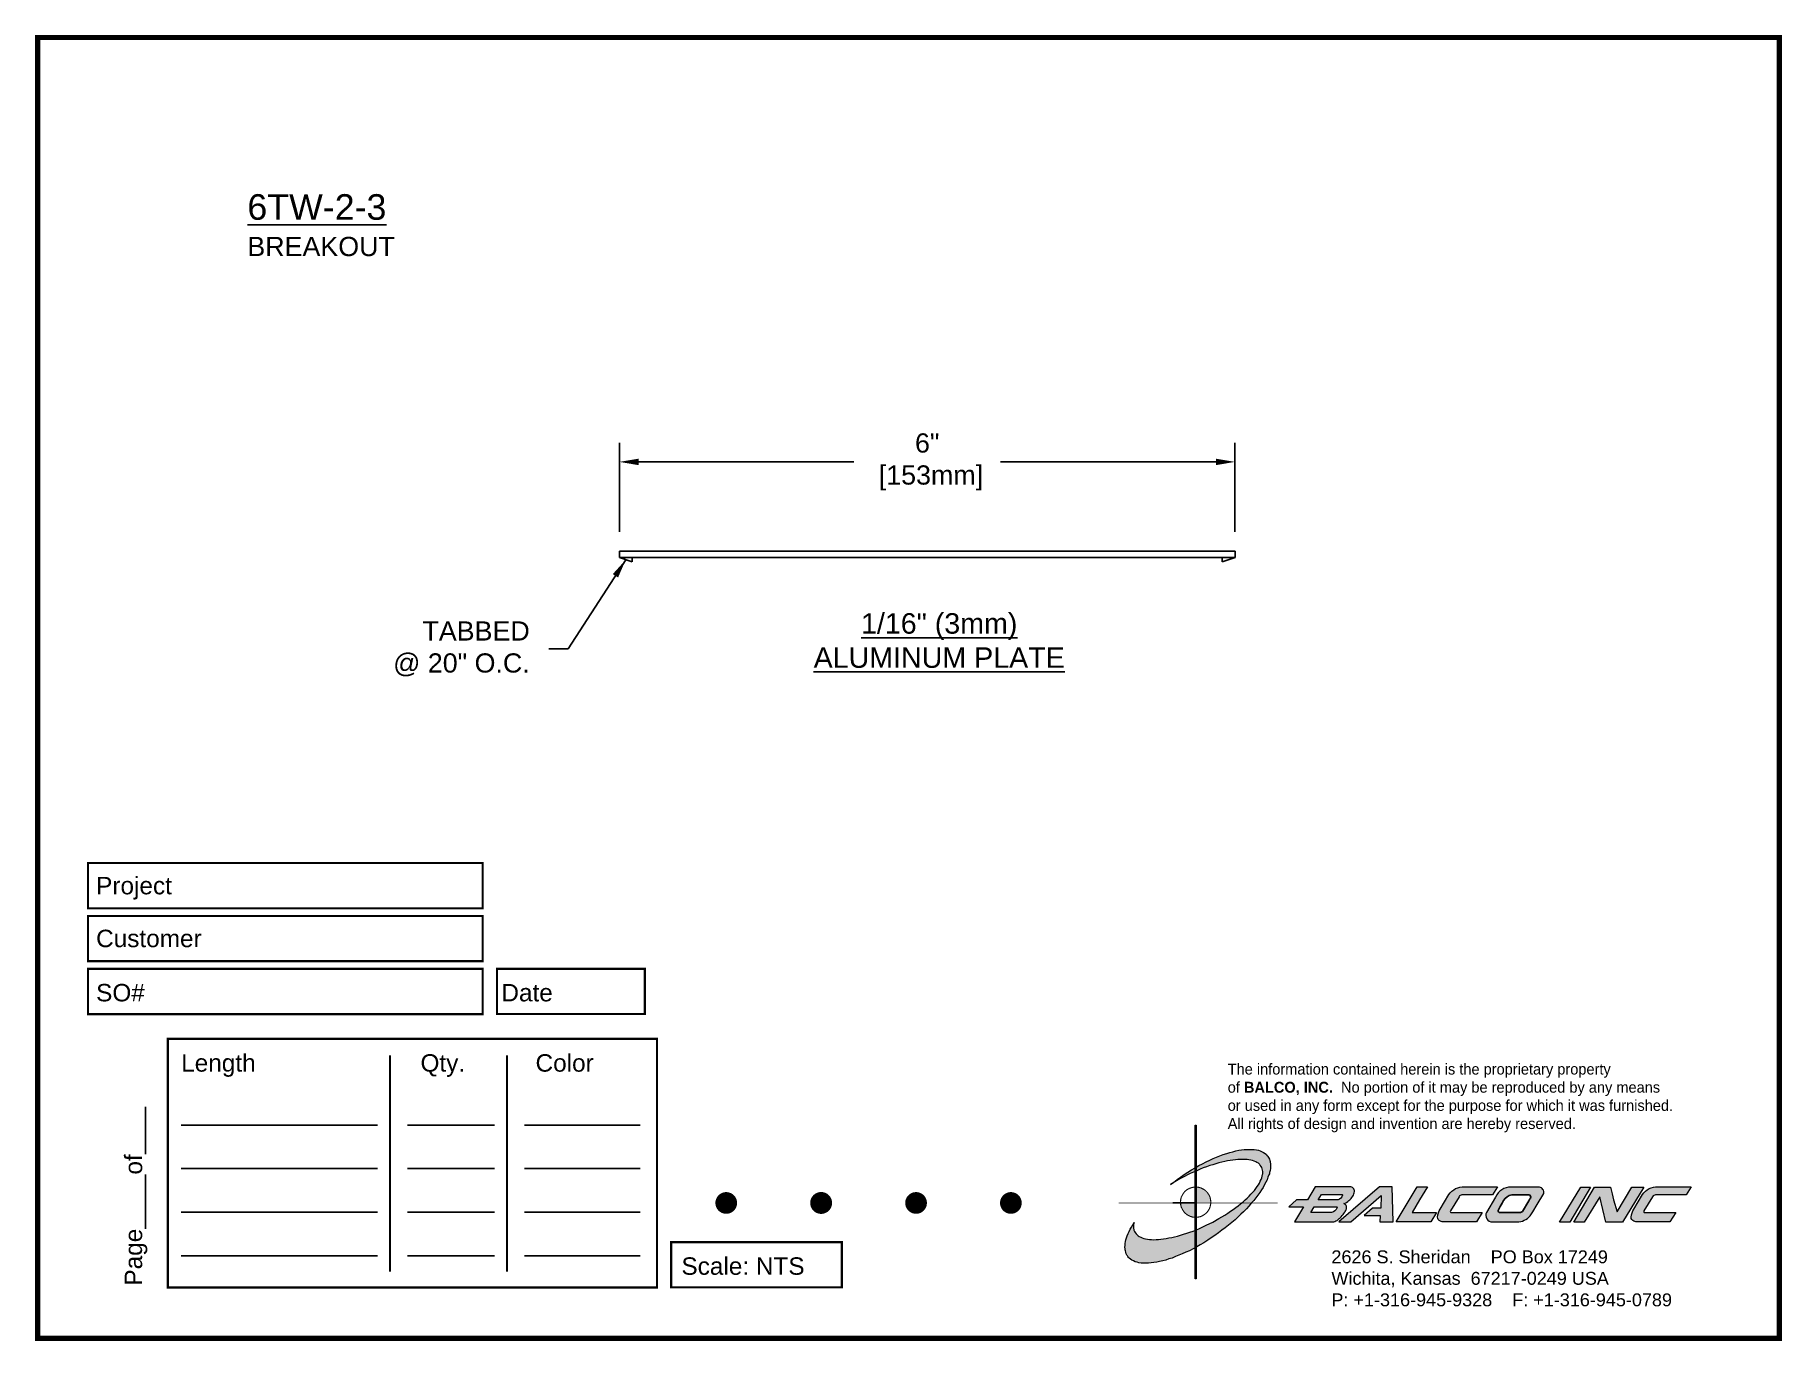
# Paper-space layout 'Breakout' of a CAD drawing. Header units: inches. Extents: x 0 to 10, y 0 to 7.5.
# The model-space entities are those that its viewports show. They can reach past a viewport. Long polylines and large blocks are cut down to what shows.
import ezdxf

# ---------------------------------------------------------------- set-up
doc = ezdxf.new("R2010")
doc.units = ezdxf.units.IN
doc.header["$MEASUREMENT"] = 0
for name, color, linetype in [('Border', 7, 'Continuous'), ('Dimensions', 3, 'Continuous'), ('Metals', 7, 'Continuous'), ('text', 2, 'Continuous')]:
    doc.layers.add(name, color=color, linetype=linetype)
doc.styles.add('arial', font='arial.ttf')
doc.styles.add('Copyright', font='ERASDEMI.TTF')
doc.styles.get("Standard").update_dxf_attribs({"font": 'arial.ttf'})
doc.dimstyles.new('Arial', dxfattribs={"dimscale": 1.5, "dimtxt": 0.125, "dimasz": 0.125, "dimexe": 0.125, "dimexo": 0.125, "dimgap": 0.125, "dimtad": 0, "dimtih": 1, "dimtoh": 1, "dimdec": 4, "dimzin": 0, "dimdsep": 46, "dimlunit": 4, "dimtxsty": 'arial', "dimcen": 0.125, "dimadec": 0, "dimazin": 0, "dimtfac": 1, "dimtdec": 4, "dimtofl": 0, "dimtmove": 0, "dimatfit": 3, "dimfxl": 0, "dimfrac": 2, "dimtolj": 1, "dimtzin": 0, "dimarcsym": 0})

# ---------------------------------------------------------------- blocks, each defined once
blk = doc.blocks.new('ACADlogo')
h = blk.add_hatch(color=256)
h.paths.add_polyline_path([(-3.346, 1.223), (-3.351, 1.223), (-3.351, 0.979), (-3.346, 0.982)])
h.paths.add_polyline_path([(-3.346, 0.961), (-3.351, 0.959), (-3.351, 0.868), (-3.346, 0.868)])
h.paths.add_polyline_path([(-3.346, 0.777), (-3.351, 0.777), (-3.351, 0.699), (-3.351, 0.695), (-3.35, 0.695), (-3.346, 0.695)])
h.paths.add_polyline_path([(-3.346, 0.864), (-3.346, 0.868), (-3.35, 0.868), (-3.351, 0.868), (-3.351, 0.777), (-3.346, 0.777), (-3.346, 0.778), (-3.348, 0.778)])
h.paths.add_polyline_path([(-3.346, 0.524), (-3.351, 0.521), (-3.351, 0.342), (-3.346, 0.342)])
h.paths.add_polyline_path([(-3.346, 0.695), (-3.351, 0.695), (-3.351, 0.621), (-3.346, 0.623)])
h.paths.add_polyline_path([(-3.346, 0.623), (-3.351, 0.621), (-3.351, 0.521), (-3.346, 0.524)])
h.paths.add_polyline_path([(-3.346, 0.982), (-3.351, 0.979), (-3.351, 0.959), (-3.346, 0.961)])
h = blk.add_hatch(color=175)
h.paths.add_polyline_path([(-3.518, 0.573), (-3.534, 0.571), (-3.548, 0.569), (-3.562, 0.567), (-3.576, 0.567), (-3.589, 0.566), (-3.602, 0.567), (-3.614, 0.568), (-3.625, 0.569), (-3.636, 0.572), (-3.646, 0.574), (-3.656, 0.577), (-3.664, 0.581), (-3.673, 0.585), (-3.679, 0.589), (-3.685, 0.595), (-3.688, 0.598), (-3.691, 0.6), (-3.695, 0.607), (-3.699, 0.614), (-3.703, 0.621), (-3.704, 0.626), (-3.705, 0.631), (-3.706, 0.637), (-3.706, 0.642), (-3.705, 0.648), (-3.705, 0.653), (-3.703, 0.659), (-3.702, 0.665), (-3.71, 0.652), (-3.717, 0.639), (-3.725, 0.626), (-3.731, 0.613), (-3.737, 0.601), (-3.741, 0.589), (-3.746, 0.577), (-3.749, 0.566), (-3.751, 0.555), (-3.753, 0.544), (-3.754, 0.538), (-3.754, 0.533), (-3.755, 0.523), (-3.754, 0.513), (-3.753, 0.508), (-3.752, 0.503), (-3.75, 0.494), (-3.748, 0.486), (-3.743, 0.477), (-3.74, 0.473), (-3.738, 0.469), (-3.734, 0.465), (-3.73, 0.461), (-3.723, 0.455), (-3.715, 0.449), (-3.706, 0.445), (-3.695, 0.44), (-3.685, 0.437), (-3.674, 0.434), (-3.661, 0.432), (-3.648, 0.431), (-3.634, 0.431), (-3.62, 0.431), (-3.604, 0.433), (-3.588, 0.435), (-3.572, 0.438), (-3.556, 0.441), (-3.538, 0.445), (-3.52, 0.449), (-3.503, 0.456), (-3.483, 0.461), (-3.464, 0.469), (-3.445, 0.477), (-3.426, 0.485), (-3.406, 0.494), (-3.385, 0.503), (-3.364, 0.514), (-3.351, 0.521), (-3.351, 0.621), (-3.364, 0.616), (-3.382, 0.609), (-3.4, 0.603), (-3.418, 0.598), (-3.436, 0.592), (-3.453, 0.587), (-3.47, 0.583), (-3.486, 0.579), (-3.503, 0.576)])
h.paths.add_polyline_path([(-3.215, 0.687), (-3.251, 0.667), (-3.289, 0.649), (-3.327, 0.631), (-3.345, 0.623), (-3.346, 0.623), (-3.346, 0.524), (-3.343, 0.525), (-3.323, 0.537), (-3.302, 0.549), (-3.28, 0.563), (-3.259, 0.577), (-3.238, 0.59), (-3.218, 0.605), (-3.198, 0.62), (-3.179, 0.635), (-3.16, 0.65), (-3.141, 0.665), (-3.123, 0.681), (-3.106, 0.696), (-3.089, 0.712), (-3.074, 0.727), (-3.058, 0.743), (-3.043, 0.759), (-3.03, 0.775), (-3.028, 0.777), (-3.085, 0.777), (-3.091, 0.772), (-3.105, 0.761), (-3.118, 0.75), (-3.134, 0.739), (-3.149, 0.729), (-3.165, 0.718), (-3.182, 0.707), (-3.198, 0.697)])
h.paths.add_polyline_path([(-2.921, 1.009), (-2.922, 1.015), (-2.924, 1.02), (-2.926, 1.029), (-2.931, 1.038), (-2.934, 1.043), (-2.936, 1.047), (-2.94, 1.05), (-2.943, 1.054), (-2.951, 1.06), (-2.959, 1.066), (-2.968, 1.071), (-2.978, 1.075), (-2.989, 1.079), (-3, 1.081), (-3.013, 1.083), (-3.026, 1.084), (-3.04, 1.084), (-3.054, 1.084), (-3.07, 1.083), (-3.085, 1.081), (-3.102, 1.079), (-3.118, 1.075), (-3.136, 1.07), (-3.153, 1.066), (-3.171, 1.06), (-3.191, 1.054), (-3.21, 1.047), (-3.229, 1.039), (-3.248, 1.031), (-3.268, 1.022), (-3.289, 1.012), (-3.31, 1.002), (-3.33, 0.991), (-3.346, 0.982), (-3.346, 0.961), (-3.342, 0.962), (-3.323, 0.971), (-3.305, 0.978), (-3.287, 0.984), (-3.268, 0.991), (-3.251, 0.996), (-3.234, 1.002), (-3.216, 1.007), (-3.199, 1.011), (-3.182, 1.015), (-3.167, 1.018), (-3.15, 1.021), (-3.136, 1.023), (-3.121, 1.025), (-3.107, 1.026), (-3.093, 1.026), (-3.079, 1.027), (-3.067, 1.026), (-3.054, 1.026), (-3.043, 1.025), (-3.032, 1.022), (-3.022, 1.02), (-3.013, 1.016), (-3.004, 1.013), (-2.997, 1.009), (-2.989, 1.005), (-2.983, 0.999), (-2.98, 0.996), (-2.978, 0.994), (-2.973, 0.987), (-2.969, 0.981), (-2.967, 0.973), (-2.965, 0.965), (-2.964, 0.957), (-2.964, 0.949), (-2.964, 0.944), (-2.965, 0.94), (-2.967, 0.93), (-2.969, 0.921), (-2.973, 0.911), (-2.978, 0.901), (-2.983, 0.891), (-2.989, 0.881), (-2.996, 0.871), (-3.004, 0.86), (-3.012, 0.849), (-3.021, 0.838), (-3.032, 0.827), (-3.042, 0.816), (-3.053, 0.805), (-3.065, 0.794), (-3.077, 0.783), (-3.085, 0.777), (-3.028, 0.777), (-3.016, 0.791), (-3.004, 0.806), (-2.992, 0.822), (-2.981, 0.837), (-2.971, 0.852), (-2.962, 0.866), (-2.954, 0.882), (-2.946, 0.896), (-2.939, 0.91), (-2.934, 0.924), (-2.929, 0.938), (-2.926, 0.944), (-2.925, 0.951), (-2.922, 0.963), (-2.92, 0.975), (-2.92, 0.982), (-2.919, 0.987), (-2.92, 0.999), (-2.92, 1.005)])
h.paths.add_polyline_path([(-3.372, 0.966), (-3.393, 0.953), (-3.415, 0.94), (-3.435, 0.925), (-3.455, 0.911), (-3.475, 0.897), (-3.494, 0.882), (-3.468, 0.898), (-3.439, 0.915), (-3.41, 0.93), (-3.396, 0.938), (-3.38, 0.945), (-3.351, 0.959), (-3.351, 0.979)])
h = blk.add_hatch(color=256)
h.paths.add_polyline_path([(-3.268, 0.814), (-3.27, 0.819), (-3.273, 0.824), (-3.276, 0.828), (-3.279, 0.833), (-3.282, 0.837), (-3.286, 0.841), (-3.29, 0.845), (-3.294, 0.849), (-3.298, 0.852), (-3.303, 0.855), (-3.308, 0.858), (-3.313, 0.86), (-3.318, 0.863), (-3.323, 0.864), (-3.328, 0.866), (-3.334, 0.867), (-3.339, 0.868), (-3.345, 0.868), (-3.346, 0.868), (-3.346, 0.777), (-3.335, 0.777), (-3.262, 0.777), (-3.262, 0.781), (-3.262, 0.787), (-3.263, 0.792), (-3.264, 0.798), (-3.265, 0.803), (-3.266, 0.808)])
h.paths.add_polyline_path([(-3.351, 0.777), (-3.436, 0.777), (-3.435, 0.773), (-3.435, 0.768), (-3.434, 0.762), (-3.432, 0.757), (-3.431, 0.752), (-3.428, 0.747), (-3.426, 0.742), (-3.423, 0.737), (-3.42, 0.732), (-3.417, 0.728), (-3.414, 0.723), (-3.41, 0.719), (-3.406, 0.716), (-3.401, 0.712), (-3.397, 0.709), (-3.392, 0.706), (-3.387, 0.704), (-3.382, 0.701), (-3.377, 0.699), (-3.372, 0.698), (-3.367, 0.696), (-3.361, 0.695), (-3.356, 0.695), (-3.351, 0.695)])
h.paths.add_polyline_path([(-3.346, 0.868), (-3.35, 0.868), (-3.351, 0.868), (-3.351, 0.777), (-3.346, 0.777)])
h = blk.add_hatch(color=256)
h.paths.add_polyline_path([(-2.438, 0.844, 0.412988), (-2.461, 0.869), (-2.663, 0.869), (-2.707, 0.794), (-2.771, 0.794), (-2.815, 0.755), (-2.73, 0.755), (-2.781, 0.668), (-2.563, 0.668, 0.107996), (-2.538, 0.677, 0.108939), (-2.494, 0.724, 0.080345), (-2.483, 0.745, 0.419497), (-2.499, 0.773, 0.149928), (-2.447, 0.815, 0.134283)])
h.paths.add_polyline_path([(-2.507, 0.821, -0.209012), (-2.532, 0.794), (-2.538, 0.794), (-2.646, 0.794), (-2.627, 0.825), (-2.51, 0.825, -0.56619)], flags=16)
h.paths.add_polyline_path([(-2.538, 0.75, -0.241309), (-2.569, 0.722), (-2.688, 0.722), (-2.669, 0.755), (-2.541, 0.755, -0.56619)], flags=16)
for points in [[(-2.285, 0.819), (-2.287, 0.748), (-2.335, 0.748), (-2.383, 0.705), (-2.29, 0.705), (-2.292, 0.668), (-2.215, 0.668), (-2.221, 0.869), (-2.295, 0.869), (-2.527, 0.668), (-2.458, 0.668)], [(-2.018, 0.869), (-2.079, 0.869), (-2.198, 0.668), (-2, 0.668), (-1.968, 0.722), (-2.107, 0.722), (-2.085, 0.759), (-2.064, 0.794)], [(-1.617, 0.869), (-1.807, 0.869, 0.270182), (-1.896, 0.825), (-1.946, 0.742, 0.109019), (-1.961, 0.695, 0.340665), (-1.945, 0.672, 0.129907), (-1.923, 0.668), (-1.738, 0.668), (-1.706, 0.722), (-1.878, 0.722), (-1.882, 0.722, -0.601242), (-1.887, 0.731), (-1.838, 0.813, -0.253048), (-1.821, 0.823), (-1.645, 0.823)], [(-1.083, 0.867), (-1.14, 0.867), (-1.261, 0.667), (-1.26, 0.667), (-1.202, 0.667)], [(-0.96, 0.83), (-0.969, 0.867), (-1.061, 0.867), (-1.179, 0.667), (-1.12, 0.667), (-1.031, 0.812), (-0.995, 0.667), (-0.9, 0.667), (-0.778, 0.867), (-0.846, 0.867), (-0.931, 0.727), (-0.951, 0.795)], [(-0.507, 0.869), (-0.697, 0.869, 0.270182), (-0.786, 0.825), (-0.836, 0.742, 0.109019), (-0.85, 0.695, 0.340665), (-0.835, 0.672, 0.129907), (-0.812, 0.668), (-0.628, 0.668), (-0.595, 0.722), (-0.768, 0.722), (-0.772, 0.722, -0.601242), (-0.777, 0.731), (-0.728, 0.813, -0.253048), (-0.71, 0.823), (-0.534, 0.823)], [(-3.346, 0.623), (-3.351, 0.621), (-3.351, 0.521), (-3.346, 0.524)]]:
    blk.add_hatch(color=256).paths.add_polyline_path(points)
h = blk.add_hatch(color=256)
h.paths.add_polyline_path([(-1.377, 0.868), (-1.383, 0.868), (-1.383, 0.868), (-1.44, 0.868), (-1.492, 0.868), (-1.541, 0.868, 0.297712), (-1.628, 0.811), (-1.68, 0.723, 0.585116), (-1.646, 0.668), (-1.506, 0.668, 0.210586), (-1.429, 0.703), (-1.415, 0.726), (-1.389, 0.769), (-1.352, 0.831, 0.4352)])
h.paths.add_polyline_path([(-1.437, 0.823, -0.603783), (-1.428, 0.805), (-1.431, 0.801), (-1.434, 0.796), (-1.438, 0.789), (-1.474, 0.728, -0.229001), (-1.489, 0.722), (-1.494, 0.722), (-1.501, 0.722), (-1.597, 0.722), (-1.604, 0.722, -0.492401), (-1.613, 0.734), (-1.601, 0.757), (-1.591, 0.775), (-1.582, 0.791, -0.238368), (-1.535, 0.823)], flags=16)
for q in [(-3.48, 0.777), (-3.351, 0.642)]:
    blk.add_line((-3.351, 0.777), q)
at = {"color": 7, "lineweight": 0}
for points in [[(-3.351, 1.223), (-3.346, 1.223), (-3.346, 0.342), (-3.351, 0.342), (-3.351, 1.223)], [(-2.292, 0.668), (-2.215, 0.668), (-2.221, 0.869), (-2.295, 0.869), (-2.527, 0.668), (-2.458, 0.668), (-2.285, 0.819), (-2.287, 0.748), (-2.286, 0.748), (-2.335, 0.748), (-2.383, 0.705), (-2.29, 0.705), (-2.292, 0.668), (-2.292, 0.668)], [(-2.198, 0.668), (-2.079, 0.869), (-2.018, 0.869), (-2.064, 0.794), (-2.085, 0.759), (-2.107, 0.722), (-1.968, 0.722), (-2, 0.668), (-2.198, 0.668), (-2.198, 0.668)], [(-1.383, 0.868), (-1.383, 0.868)], [(-1.261, 0.667), (-1.14, 0.867), (-1.083, 0.867), (-1.202, 0.667), (-1.26, 0.667), (-1.261, 0.667), (-1.261, 0.667)], [(-0.9, 0.667), (-0.995, 0.667), (-1.031, 0.812), (-1.12, 0.667), (-1.179, 0.667), (-1.061, 0.867), (-0.969, 0.867), (-0.96, 0.83), (-0.951, 0.795), (-0.931, 0.727), (-0.846, 0.867), (-0.778, 0.867), (-0.9, 0.667), (-0.9, 0.667)]]:
    blk.add_lwpolyline(points, dxfattribs=at)
at = {"color": 175, "lineweight": 0}
blk.add_lwpolyline([(-2.926, 1.029), (-2.924, 1.02), (-2.922, 1.015), (-2.921, 1.009), (-2.92, 1.005), (-2.92, 0.999), (-2.919, 0.987), (-2.92, 0.982), (-2.92, 0.975), (-2.922, 0.963), (-2.925, 0.951), (-2.926, 0.944), (-2.929, 0.938), (-2.934, 0.924), (-2.939, 0.91), (-2.946, 0.896), (-2.954, 0.882), (-2.962, 0.866), (-2.971, 0.852), (-2.981, 0.837), (-2.992, 0.822), (-3.004, 0.806), (-3.016, 0.791), (-3.03, 0.775), (-3.043, 0.759), (-3.058, 0.743), (-3.074, 0.727), (-3.089, 0.712), (-3.106, 0.696), (-3.123, 0.681), (-3.141, 0.665), (-3.16, 0.65), (-3.179, 0.635), (-3.198, 0.62), (-3.218, 0.605), (-3.238, 0.59), (-3.259, 0.577), (-3.28, 0.563), (-3.302, 0.549), (-3.323, 0.537), (-3.343, 0.525), (-3.364, 0.514), (-3.385, 0.503), (-3.406, 0.494), (-3.426, 0.485), (-3.445, 0.477), (-3.464, 0.469), (-3.483, 0.461), (-3.503, 0.456), (-3.52, 0.449), (-3.538, 0.445), (-3.556, 0.441), (-3.572, 0.438), (-3.588, 0.435), (-3.604, 0.433), (-3.62, 0.431), (-3.634, 0.431), (-3.648, 0.431), (-3.661, 0.432), (-3.674, 0.434), (-3.685, 0.437), (-3.695, 0.44), (-3.706, 0.445), (-3.715, 0.449), (-3.723, 0.455), (-3.73, 0.461), (-3.734, 0.465), (-3.738, 0.469), (-3.74, 0.473), (-3.743, 0.477), (-3.748, 0.486), (-3.75, 0.494), (-3.752, 0.503), (-3.753, 0.508), (-3.754, 0.513), (-3.755, 0.523), (-3.754, 0.533), (-3.754, 0.538), (-3.753, 0.544), (-3.751, 0.555), (-3.749, 0.566), (-3.746, 0.577), (-3.741, 0.589), (-3.737, 0.601), (-3.731, 0.613), (-3.725, 0.626), (-3.717, 0.639), (-3.71, 0.652), (-3.702, 0.665), (-3.703, 0.659), (-3.705, 0.653), (-3.705, 0.648), (-3.706, 0.642), (-3.706, 0.637), (-3.705, 0.631), (-3.704, 0.626), (-3.703, 0.621), (-3.699, 0.614), (-3.695, 0.607), (-3.691, 0.6), (-3.688, 0.598), (-3.685, 0.595), (-3.679, 0.589), (-3.673, 0.585), (-3.664, 0.581), (-3.656, 0.577), (-3.646, 0.574), (-3.636, 0.572), (-3.625, 0.569), (-3.614, 0.568), (-3.602, 0.567), (-3.589, 0.566), (-3.576, 0.567), (-3.562, 0.567), (-3.548, 0.569), (-3.534, 0.571), (-3.518, 0.573), (-3.503, 0.576), (-3.486, 0.579), (-3.47, 0.583), (-3.453, 0.587), (-3.436, 0.592), (-3.418, 0.598), (-3.4, 0.603), (-3.382, 0.609), (-3.364, 0.616), (-3.345, 0.623), (-3.327, 0.631), (-3.289, 0.649), (-3.251, 0.667), (-3.215, 0.687), (-3.198, 0.697), (-3.182, 0.707), (-3.165, 0.718), (-3.149, 0.729), (-3.134, 0.739), (-3.118, 0.75), (-3.105, 0.761), (-3.091, 0.772), (-3.077, 0.783), (-3.065, 0.794), (-3.053, 0.805), (-3.042, 0.816), (-3.032, 0.827), (-3.021, 0.838), (-3.012, 0.849), (-3.004, 0.86), (-2.996, 0.871), (-2.989, 0.881), (-2.983, 0.891), (-2.978, 0.901), (-2.973, 0.911), (-2.969, 0.921), (-2.967, 0.93), (-2.965, 0.94), (-2.964, 0.944), (-2.964, 0.949), (-2.964, 0.957), (-2.965, 0.965), (-2.967, 0.973), (-2.969, 0.981), (-2.973, 0.987), (-2.978, 0.994), (-2.98, 0.996), (-2.983, 0.999), (-2.989, 1.005), (-2.997, 1.009), (-3.004, 1.013), (-3.013, 1.016), (-3.022, 1.02), (-3.032, 1.022), (-3.043, 1.025), (-3.054, 1.026), (-3.067, 1.026), (-3.079, 1.027), (-3.093, 1.026), (-3.107, 1.026), (-3.121, 1.025), (-3.136, 1.023), (-3.15, 1.021), (-3.167, 1.018), (-3.182, 1.015), (-3.199, 1.011), (-3.216, 1.007), (-3.234, 1.002), (-3.251, 0.996), (-3.268, 0.991), (-3.287, 0.984), (-3.305, 0.978), (-3.323, 0.971), (-3.342, 0.962), (-3.38, 0.945), (-3.396, 0.938), (-3.41, 0.93), (-3.439, 0.915), (-3.468, 0.898), (-3.494, 0.882), (-3.475, 0.897), (-3.455, 0.911), (-3.435, 0.925), (-3.415, 0.94), (-3.393, 0.953), (-3.372, 0.966), (-3.351, 0.979), (-3.33, 0.991), (-3.31, 1.002), (-3.289, 1.012), (-3.268, 1.022), (-3.248, 1.031), (-3.229, 1.039), (-3.21, 1.047), (-3.191, 1.054), (-3.171, 1.06), (-3.153, 1.066), (-3.136, 1.07), (-3.118, 1.075), (-3.102, 1.079), (-3.085, 1.081), (-3.07, 1.083), (-3.054, 1.084), (-3.04, 1.084), (-3.026, 1.084), (-3.013, 1.083), (-3, 1.081), (-2.989, 1.079), (-2.978, 1.075), (-2.968, 1.071), (-2.959, 1.066), (-2.951, 1.06), (-2.943, 1.054), (-2.94, 1.05), (-2.936, 1.047), (-2.934, 1.043), (-2.931, 1.038), (-2.926, 1.029), (-2.926, 1.029)], dxfattribs=at)
at = {"color": 7, "lineweight": 0, "const_width": 0.0064}
blk.add_lwpolyline([(-3.262, 0.781), (-3.262, 0.787), (-3.263, 0.792), (-3.264, 0.798), (-3.265, 0.803), (-3.266, 0.808), (-3.268, 0.814), (-3.27, 0.819), (-3.273, 0.824), (-3.276, 0.828), (-3.279, 0.833), (-3.282, 0.837), (-3.286, 0.841), (-3.29, 0.845), (-3.294, 0.849), (-3.298, 0.852), (-3.303, 0.855), (-3.308, 0.858), (-3.313, 0.86), (-3.318, 0.863), (-3.323, 0.864), (-3.328, 0.866), (-3.334, 0.867), (-3.339, 0.868), (-3.345, 0.868), (-3.35, 0.868), (-3.356, 0.868), (-3.361, 0.867), (-3.367, 0.866), (-3.372, 0.865), (-3.377, 0.863), (-3.382, 0.862), (-3.387, 0.859), (-3.392, 0.857), (-3.397, 0.854), (-3.401, 0.851), (-3.406, 0.847), (-3.41, 0.843), (-3.414, 0.839), (-3.417, 0.835), (-3.42, 0.831), (-3.423, 0.826), (-3.426, 0.821), (-3.428, 0.816), (-3.431, 0.811), (-3.432, 0.806), (-3.434, 0.801), (-3.435, 0.795), (-3.435, 0.79), (-3.436, 0.784), (-3.436, 0.779), (-3.435, 0.773), (-3.435, 0.768), (-3.434, 0.762), (-3.432, 0.757), (-3.431, 0.752), (-3.428, 0.747), (-3.426, 0.742), (-3.423, 0.737), (-3.42, 0.732), (-3.417, 0.728), (-3.414, 0.723), (-3.41, 0.719), (-3.406, 0.716), (-3.401, 0.712), (-3.397, 0.709), (-3.392, 0.706), (-3.387, 0.704), (-3.382, 0.701), (-3.377, 0.699), (-3.372, 0.698), (-3.367, 0.696), (-3.361, 0.695), (-3.356, 0.695), (-3.35, 0.695), (-3.345, 0.695), (-3.339, 0.695), (-3.334, 0.696), (-3.328, 0.697), (-3.323, 0.698), (-3.318, 0.7), (-3.313, 0.702), (-3.308, 0.705), (-3.303, 0.708), (-3.298, 0.711), (-3.294, 0.714), (-3.29, 0.718), (-3.286, 0.721), (-3.282, 0.726), (-3.279, 0.73), (-3.276, 0.734), (-3.273, 0.739), (-3.27, 0.744), (-3.268, 0.749), (-3.266, 0.754), (-3.265, 0.76), (-3.264, 0.765), (-3.263, 0.77), (-3.262, 0.776), (-3.262, 0.781)], dxfattribs=at)
at = {"color": 7, "lineweight": 0}
for points in [[(-2.447, 0.815, 0.130368), (-2.438, 0.843, 0.448367), (-2.463, 0.869), (-2.663, 0.869), (-2.707, 0.794), (-2.771, 0.794), (-2.815, 0.755), (-2.73, 0.755), (-2.781, 0.668), (-2.563, 0.668, 0.107996), (-2.538, 0.677, 0.108939), (-2.494, 0.724, 0.077395), (-2.484, 0.744, 0.430878), (-2.499, 0.773, 0.149928)], [(-2.507, 0.821, -0.209012), (-2.532, 0.794), (-2.538, 0.794), (-2.646, 0.794), (-2.627, 0.825), (-2.512, 0.825), (-2.509, 0.825, -0.531288)], [(-1.838, 0.813), (-1.887, 0.731, 0.587385), (-1.882, 0.722), (-1.878, 0.722), (-1.706, 0.722), (-1.738, 0.668), (-1.923, 0.668, -0.129907), (-1.945, 0.672, -0.349839), (-1.961, 0.696, -0.107341), (-1.946, 0.742), (-1.896, 0.825, -0.270182), (-1.807, 0.869), (-1.617, 0.869), (-1.645, 0.823), (-1.821, 0.823, 0.252436)], [(-1.68, 0.723, 0.585116), (-1.646, 0.668), (-1.506, 0.668, 0.210586), (-1.429, 0.703), (-1.415, 0.726), (-1.389, 0.769), (-1.352, 0.831, 0.4352), (-1.377, 0.868), (-1.383, 0.868), (-1.383, 0.868), (-1.44, 0.868), (-1.492, 0.868), (-1.541, 0.868, 0.297712), (-1.628, 0.811)], [(-0.728, 0.813), (-0.777, 0.731, 0.587385), (-0.772, 0.722), (-0.768, 0.722), (-0.595, 0.722), (-0.628, 0.668), (-0.812, 0.668, -0.129907), (-0.835, 0.672, -0.349839), (-0.85, 0.696, -0.107341), (-0.836, 0.742), (-0.786, 0.825, -0.270182), (-0.697, 0.869), (-0.507, 0.869), (-0.534, 0.823), (-0.71, 0.823, 0.252436)], [(-2.569, 0.722), (-2.688, 0.722), (-2.669, 0.755), (-2.543, 0.755), (-2.54, 0.755, -0.531288), (-2.538, 0.75, -0.241309)]]:
    blk.add_lwpolyline(points, format="xyb", close=True, dxfattribs=at)
blk.add_lwpolyline([(-1.437, 0.823), (-1.535, 0.823, 0.238368), (-1.582, 0.791), (-1.591, 0.775), (-1.601, 0.757), (-1.613, 0.734, 0.490298), (-1.604, 0.722), (-1.597, 0.722), (-1.501, 0.722), (-1.494, 0.722), (-1.489, 0.722, 0.229001), (-1.474, 0.728), (-1.438, 0.789), (-1.434, 0.796), (-1.431, 0.801), (-1.428, 0.805, 0.603783)], format="xyb", close=True)
blk.add_lwpolyline([(-2.879, 0.777, 0.00455, 0.00455, 0), (-3.791, 0.777, 0.00183, 0.00183, 0), (-3.791, 0.777, 0.00183, 0.00183, 0)], format="xyseb", dxfattribs=at)
blk = doc.blocks.new('Center Plate')
at = {"layer": 'Metals'}
for p, q in [((-3.006, 0), (-2.881, -0.045)), ((2.881, -0.045), (3.006, 0))]:
    blk.add_line(p, q, dxfattribs=at)
for points in [[(-3.006, 0.062), (3.006, 0.062)], [(-3.006, 0), (-3.006, 0.062)], [(-3.006, 0), (3.006, 0)], [(-2.881, -0.045), (-2.881, 0)], [(2.881, -0.045), (2.881, 0)], [(3.006, 0), (3.006, 0.062)]]:
    blk.add_lwpolyline(points, dxfattribs=at)
blk = doc.blocks.new('*D16')
at = {"layer": 'Defpoints', "color": 0}
for p in [(25.586, 3.689), (19.574, 2.819), (25.586, 2.819)]:
    blk.add_point(p, dxfattribs=at)
at = {"layer": 'Dimensions', "color": 0, "lineweight": -2}
for p, q in [((19.574, 3.007), (19.574, 3.876)), ((25.586, 3.007), (25.586, 3.876)), ((19.761, 3.689), (21.864, 3.689)), ((25.399, 3.689), (23.296, 3.689))]:
    blk.add_line(p, q, dxfattribs=at)
at = {"layer": 'Dimensions', "color": 0}
for points in [[(19.761, 3.72), (19.761, 3.657), (19.574, 3.689)], [(25.399, 3.72), (25.399, 3.657), (25.586, 3.689)]]:
    blk.add_solid(points, dxfattribs=at)
at = {"layer": 'Dimensions', "color": 0, "insert": (22.58, 3.689), "char_height": 0.1875, "attachment_point": 5, "style": 'arial'}
blk.add_mtext('\\A1;6"\\P [153mm]', dxfattribs=at)

msp = doc.modelspace()

# ---------------------------------------------------------------- block references
msp.add_blockref('Center Plate', (22.58022, 2.75684))

# ---------------------------------------------------------------- texts
at = {"layer": 'text'}
for s, insert, char_height, width, attachment_point in [('{\\L6TW-2-3\\P\\H0.75x;\\lBREAKOUT}', (15.93993, 6.30259), 0.25, 6.75, 1), ('{\\L1/16" (3mm)\\PALUMINUM PLATE}', (22.69697, 2.21162), 0.2, 3.3002338, 2)]:
    msp.add_mtext(s, dxfattribs=dict(at, insert=insert, char_height=char_height, width=width, attachment_point=attachment_point))
at = {"layer": 'text', "insert": (18.69793, 1.86312), "char_height": 0.1875, "attachment_point": 6, "style": 'arial'}
msp.add_mtext('TABBED\\P@ 20" O.C.', dxfattribs=at)

# ---------------------------------------------------------------- dimensions: what is measured, and where the dimension line sits
at = {"layer": 'Dimensions'}
dim = msp.add_linear_dim(base=(25.58647, 3.68851), p1=(19.57397, 2.81934), p2=(25.58647, 2.81934), dimstyle='Arial', override={"dimpost": '\\X'}, dxfattribs=at)
dim.commit()
dim.dimension.update_dxf_attribs({"geometry": '*D16', "text_midpoint": (22.58022, 3.68851), "dimtype": 160})

# ---------------------------------------------------------------- leaders
at = {"layer": 'text', "annotation_type": 0, "has_hookline": 1, "hookline_direction": 1, "text_width": 1.29728}
msp.add_leader([(19.63647, 2.73409), (19.07293, 1.86312), (18.88543, 1.86312)], dimstyle='Arial', override={"dimgap": 0.125, "dimtad": 0}, dxfattribs=at)

psp = doc.layouts.new('Breakout')

# ---------------------------------------------------------------- linework, layer by layer
at = {"layer": 'Border', "color": 253}
for p, q in [((0.823, 1.224), (1.95, 1.224)), ((2.122, 1.224), (2.622, 1.224)), ((2.794, 1.224), (3.457, 1.224)), ((0.823, 0.974), (1.95, 0.974)), ((2.122, 0.974), (2.622, 0.974)), ((2.794, 0.974), (3.457, 0.974)), ((0.823, 0.724), (1.95, 0.724)), ((2.122, 0.724), (2.622, 0.724)), ((2.794, 0.724), (3.457, 0.724)), ((0.823, 0.474), (1.95, 0.474)), ((2.122, 0.474), (2.622, 0.474)), ((2.794, 0.474), (3.457, 0.474))]:
    psp.add_line(p, q, dxfattribs=at)
at = {"layer": 'Border'}
for points, const_width in [([(0, 7.461), (9.993, 7.461), (9.993, 0), (0, 0)], 0.03), ([(0.289, 2.727), (2.554, 2.727), (2.554, 2.467), (0.289, 2.467)], 0.0125), ([(0.289, 2.423), (2.554, 2.423), (2.554, 2.164), (0.289, 2.164)], 0.0125), ([(0.289, 2.12), (2.554, 2.12), (2.554, 1.86), (0.289, 1.86)], 0.0125), ([(2.636, 1.861), (2.636, 2.12), (3.484, 2.12), (3.484, 1.861)], 0.0125), ([(3.554, 0.292), (0.747, 0.292), (0.747, 1.718), (3.554, 1.718)], 0.0125), ([(3.635, 0.552), (4.614, 0.552), (4.614, 0.293), (3.635, 0.293)], 0.0125)]:
    psp.add_lwpolyline(points, close=True, dxfattribs=dict(at, const_width=const_width))
at = {"layer": 'Border', "const_width": 0.0125}
for points in [[(2.022, 1.623), (2.022, 0.382)], [(2.693, 1.623), (2.693, 0.382)]]:
    psp.add_lwpolyline(points, dxfattribs=at)
at = {"layer": 'Border', "color": 175, "const_width": 0.0625}
for points in [[(3.92, 0.777, 1), (3.982, 0.777, 1)], [(4.464, 0.777, 1), (4.527, 0.777, 1)], [(5.009, 0.777, 1), (5.071, 0.777, 1)], [(5.553, 0.777, 1), (5.615, 0.777, 1)]]:
    psp.add_lwpolyline(points, format="xyb", close=True, dxfattribs=at)

# ---------------------------------------------------------------- block references
at = {"layer": 'Border'}
psp.add_blockref('ACADlogo', (9.993, 0), dxfattribs=at)

# ---------------------------------------------------------------- texts
at = {"insert": (6.828, 1.576), "char_height": 0.0625, "width": 50.295, "attachment_point": 1, "style": 'Copyright'}
psp.add_mtext('The information contained herein is the proprietary property\\Pof {\\fEras Bold ITC|b0|i0|c0|p34;BALCO, INC.}  No portion of it may be reproduced by any means\\Por used in any form except for the purpose for which it was furnished.\\PAll rights of design and invention are hereby reserved.', dxfattribs=at)
at = {"layer": 'Border', "style": 'arial'}
for s, p in [('Project', (0.336, 2.547)), ('Customer', (0.336, 2.244)), ('SO#', (0.336, 1.933)), ('Date', (2.661, 1.933)), ('Length', (0.824, 1.53)), ('Qty.', (2.197, 1.53)), ('Color', (2.857, 1.53)), ('Scale: NTS', (3.694, 0.365))]:
    psp.add_text(s, height=0.1, dxfattribs=at).set_placement(p)
psp.add_text('Page%%u        %%uof%%u       ', height=0.1, rotation=90, dxfattribs=at).set_placement((0.6, 0.303))
at = {"layer": 'Border', "insert": (7.423, 0.505), "char_height": 0.074, "width": 2.3438, "attachment_point": 1, "style": 'arial'}
psp.add_mtext('2626 S. Sheridan    PO Box 17249\\PWichita, Kansas  67217-0249 USA \\PP: +1-316-945-9328    F: +1-316-945-0789', dxfattribs=at)

# ---------------------------------------------------------------- viewports
at = {"layer": 'Border'}
psp.add_viewport(center=(4.997, 3.73), size=(9.993, 7.46055), view_center_point=(22.3978, 1.48072), view_height=12.7009754, dxfattribs=at)

doc.saveas('drawing.dxf')
